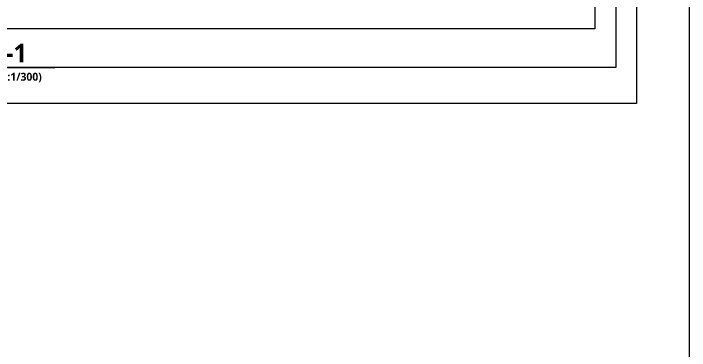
# Model space of a CAD drawing. Header units: millimetres. Extents: x -63924 to 190228206, y 0 to 456875599.
# Drawn here: x 50744 to 89100, y 506505 to 525611 of the extents above; entities that cross this region are included whole.
import ezdxf
from ezdxf.enums import TextEntityAlignment as Align

# ---------------------------------------------------------------- set-up
doc = ezdxf.new("R2010")
doc.units = ezdxf.units.MM
doc.header["$LTSCALE"] = 150
doc.header["$MEASUREMENT"] = 0
doc.layers.get('0').update_dxf_attribs({"linetype": 'CONTINUOUS'})
doc.layers.add('A-ANNO-TITL', color=7, linetype='CONTINUOUS')
doc.layers.add('AA-XXXX-TXT1', color=2, linetype='CONTINUOUS')
doc.layers.add('Defpoint', color=161, linetype='CONTINUOUS', plot=False)
doc.layers.add('G(그리드1)', color=185, linetype='CONTINUOUS', plot=False)
doc.styles.add('SH_대대리576', font='')
doc.styles.get('SH_대대리576').set_extended_font_data('NanumGothic', bold=True)

# ---------------------------------------------------------------- blocks, each defined once
blk = doc.blocks.new('*U12')
at = {"layer": 'A-ANNO-TITL'}
blk.add_line((0, 0), (5050, 0), dxfattribs=at)
blk.add_circle((-450, 0), 450, dxfattribs=at)
at = {"layer": 'AA-XXXX-TXT1', "style": 'SH_대대리576'}
blk.add_attdef('DWG.TITLE', (250, 100), '', height=350, dxfattribs=at)
at = {"layer": 'AA-XXXX-TXT1', "color": 7, "style": 'SH_대대리576'}
blk.add_attdef('NO1', text='', height=300, dxfattribs=at).set_placement((-450, 0), align=Align.MIDDLE)
at = {"layer": 'AA-XXXX-TXT1', "style": 'SH_대대리576'}
blk.add_attdef('SCALE', text='', height=150, dxfattribs=at).set_placement((4800, -100), align=Align.TOP_RIGHT)

msp = doc.modelspace()

# ---------------------------------------------------------------- linework, layer by layer
at = {"layer": 'Defpoint'}
for points in [[(0, 504000), (89100, 504000), (89100, 630000), (0, 630000)], [(3000, 627000), (86100, 627000), (86100, 520500), (3000, 520500)]]:
    msp.add_lwpolyline(points, close=True, dxfattribs=at)
at = {"layer": 'G(그리드1)'}
for points in [[(6120, 623950), (84920, 623950), (84920, 522550), (6120, 522550)], [(7320, 622750), (83720, 622750), (83720, 524750), (7320, 524750)]]:
    msp.add_lwpolyline(points, close=True, dxfattribs=at)

# ---------------------------------------------------------------- block references
ref = msp.add_blockref('*U12', (37944.9, 522550), dxfattribs=dict(xscale=3, yscale=3, zscale=3))
ref.add_attrib('SCALE', 'SCALE : 1/150 (A3:1/300)', dxfattribs={"layer": 'A-ANNO-TITL', "height": 450, "style": 'SH_대대리576'}).set_placement((52345.1, 522250), align=Align.TOP_RIGHT)
ref.add_attrib('DWG.TITLE', '지상3층 확대평면도-1', (38694.9, 522850), dxfattribs={"layer": 'A-ANNO-TITL', "height": 1043.723, "style": 'SH_대대리576'})
ref.add_attrib('NO1', '1', dxfattribs={"layer": 'A-ANNO-TITL', "color": 7, "height": 750, "style": 'SH_대대리576'}).set_placement((36594.9, 522550), align=Align.MIDDLE)

doc.saveas('drawing.dxf')
